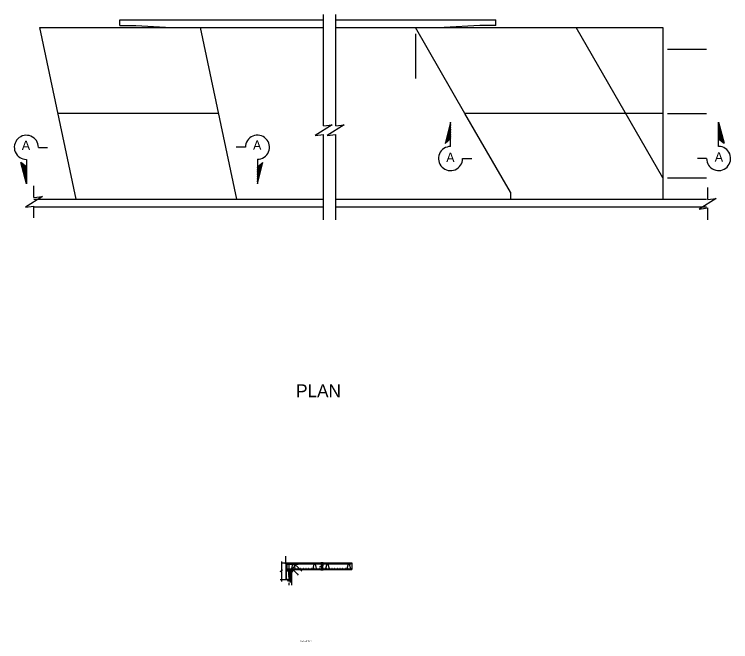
# Model space of a CAD drawing. Extents: x -889 to -553, y 508 to 636.
# Drawn here: x -889 to -755.3, y 512.2 to 629.2 of the extents above; entities that cross this region are included whole.
import ezdxf

# ---------------------------------------------------------------- set-up
doc = ezdxf.new("R2010")
doc.units = 0
for name, color, linetype in [('border_NO-PLOT', 7, 'Continuous'), ('pp_PRESENTATION', 7, 'Continuous'), ('str_Concrete-A', 7, 'Continuous'), ('str_Dimensions-A', 7, 'Continuous'), ('str_Existing-Concrete-A', 7, 'Continuous'), ('str_Hatching-A', 7, 'Continuous'), ('str_Reinforcement-A', 7, 'Continuous'), ('str_Text-A', 7, 'Continuous')]:
    doc.layers.add(name, color=color, linetype=linetype)

msp = doc.modelspace()

# ---------------------------------------------------------------- linework, layer by layer
at = {"layer": 'pp_PRESENTATION'}
for p, q in [((-807.56, 609.11), (-808.58, 605.14)), ((-807.56, 608.79), (-808.47, 605.22)), ((-807.56, 608.46), (-808.37, 605.31)), ((-807.56, 604.56), (-807.56, 609.11)), ((-757.54, 609.12), (-756.52, 605.15)), ((-757.54, 604.57), (-757.54, 609.12)), ((-757.54, 608.8), (-756.63, 605.23)), ((-757.54, 608.47), (-756.73, 605.32)), ((-807.56, 608.13), (-808.26, 605.39)), ((-807.56, 607.81), (-808.16, 605.48)), ((-807.56, 607.48), (-808.05, 605.56)), ((-807.56, 607.15), (-807.95, 605.65)), ((-757.54, 608.14), (-756.84, 605.4)), ((-757.54, 607.82), (-756.94, 605.49)), ((-757.54, 607.49), (-757.05, 605.57)), ((-757.54, 607.16), (-757.16, 605.66)), ((-807.56, 605.96), (-808.58, 605.14)), ((-807.56, 606.82), (-807.84, 605.73)), ((-807.56, 606.5), (-807.74, 605.82)), ((-807.56, 606.17), (-807.63, 605.9)), ((-757.54, 606.83), (-757.26, 605.74)), ((-757.54, 606.51), (-757.37, 605.83)), ((-757.54, 606.18), (-757.47, 605.91)), ((-757.54, 605.97), (-756.52, 605.15)), ((-884.49, 604.4), (-882.78, 604.4)), ((-845.86, 604.42), (-847.57, 604.42)), ((-886.74, 602.15), (-886.74, 597.59)), ((-843.61, 602.17), (-843.61, 597.62)), ((-805.31, 602.31), (-803.6, 602.31)), ((-759.79, 602.32), (-761.5, 602.32)), ((-761.5, 602.31), (-761.5, 602.31)), ((-886.74, 597.59), (-887.75, 601.57)), ((-886.74, 600.75), (-887.75, 601.57)), ((-886.74, 597.92), (-887.65, 601.49)), ((-886.74, 598.25), (-887.54, 601.4)), ((-886.74, 598.58), (-887.44, 601.32)), ((-886.74, 598.9), (-887.33, 601.23)), ((-886.74, 599.23), (-887.23, 601.15)), ((-886.74, 599.56), (-887.12, 601.06)), ((-886.74, 599.88), (-887.02, 600.98)), ((-886.74, 600.21), (-886.91, 600.89)), ((-886.74, 600.54), (-886.81, 600.81)), ((-843.61, 597.62), (-842.59, 601.6)), ((-843.61, 600.77), (-842.59, 601.6)), ((-843.61, 597.94), (-842.7, 601.51)), ((-843.61, 598.27), (-842.8, 601.43)), ((-843.61, 598.6), (-842.91, 601.34)), ((-843.61, 598.93), (-843.01, 601.25)), ((-843.61, 599.25), (-843.12, 601.17)), ((-843.61, 599.58), (-843.22, 601.08)), ((-843.61, 599.91), (-843.33, 601)), ((-843.61, 600.23), (-843.43, 600.91)), ((-843.61, 600.56), (-843.54, 600.83))]:
    msp.add_line(p, q, dxfattribs=at)
for centre, start, end in [((-886.74, 604.4), 359.9995, 270), ((-843.61, 604.42), 270, 180.0005), ((-807.56, 602.31), 90, 0.0005), ((-757.54, 602.32), 179.9995, 90)]:
    msp.add_arc(centre, 2.25, start, end, dxfattribs=at)
at = {"layer": 'str_Concrete-A'}
for p, q in [((-831.26, 608.41), (-831.26, 629.2)), ((-829, 608.41), (-829, 629.2)), ((-884.23, 626.73), (-854.23, 626.73)), ((-877.43, 594.73), (-884.23, 626.73)), ((-847.43, 594.73), (-854.23, 626.73)), ((-814.11, 626.73), (-767.95, 626.73)), ((-804.88, 610.73), (-814.11, 626.73)), ((-767.95, 598.73), (-784.11, 626.73)), ((-767.95, 626.73), (-767.95, 594.73)), ((-767.05, 622.73), (-759.78, 622.73)), ((-850.83, 610.73), (-880.83, 610.73)), ((-767.95, 610.73), (-804.88, 610.73)), ((-797.95, 598.73), (-804.88, 610.73)), ((-767.05, 610.73), (-759.78, 610.73)), ((-831.26, 590.87), (-831.26, 606.81)), ((-829, 590.87), (-829, 606.81)), ((-796.38, 596.02), (-797.95, 598.73)), ((-767.05, 598.73), (-759.78, 598.73)), ((-885.32, 595.04), (-885.32, 597.24)), ((-759.57, 594.69), (-759.57, 596.89)), ((-796.38, 596.02), (-796.38, 594.73)), ((-877.43, 594.73), (-847.43, 594.73)), ((-796.38, 594.73), (-767.95, 594.73)), ((-885.32, 591.24), (-885.32, 593.44)), ((-759.57, 590.89), (-759.57, 593.09)), ((-839.15, 527.14), (-839.15, 525.53)), ((-838.35, 526.74), (-838.35, 526.9)), ((-838.24, 526.74), (-838.24, 526.9)), ((-838.24, 526.9), (-831.75, 526.9)), ((-831.75, 527.06), (-831.75, 526.4)), ((-831.47, 527.06), (-831.47, 526.4)), ((-831.47, 526.9), (-826, 526.9)), ((-826, 526.9), (-826, 525.65)), ((-838.35, 526.74), (-838.24, 526.74)), ((-838.27, 526.74), (-838.27, 526.12)), ((-838.27, 525.91), (-838.27, 525.4)), ((-837.02, 525.65), (-837.27, 525.4)), ((-837.03, 525.44), (-837.17, 525.3)), ((-837.03, 525.3), (-837.03, 525.44)), ((-837.02, 525.65), (-831.75, 525.65)), ((-831.75, 526.18), (-831.75, 525.5)), ((-831.47, 526.18), (-831.47, 525.5)), ((-831.47, 525.65), (-826, 525.65)), ((-839.15, 525.31), (-839.15, 523.43)), ((-838.27, 525.4), (-837.27, 525.4)), ((-837.82, 525.4), (-837.82, 524.55)), ((-837.82, 524.45), (-837.82, 524.4)), ((-837.82, 524.4), (-837.73, 524.4)), ((-837.73, 525.4), (-837.73, 524.4)), ((-837.17, 525.3), (-837.03, 525.3)), ((-838.11, 523.74), (-839.36, 523.74)), ((-837.11, 523.74), (-837.9, 523.74))]:
    msp.add_line(p, q, dxfattribs=at)
for points in [[(-831.26, 608.41), (-829.66, 608.61), (-832.86, 606.61), (-831.26, 606.81)], [(-829, 608.41), (-827.4, 608.61), (-830.6, 606.61), (-829, 606.81)], [(-885.32, 595.04), (-883.72, 595.24), (-886.92, 593.24), (-885.32, 593.44)], [(-759.57, 594.69), (-757.97, 594.89), (-761.17, 592.89), (-759.57, 593.09)], [(-839.15, 525.31), (-839.37, 525.29), (-838.94, 525.55), (-839.15, 525.53)], [(-831.75, 526.18), (-831.96, 526.16), (-831.54, 526.42), (-831.75, 526.4)], [(-831.47, 526.18), (-831.69, 526.16), (-831.26, 526.42), (-831.47, 526.4)], [(-838.11, 523.74), (-838.14, 523.96), (-837.87, 523.53), (-837.9, 523.74)]]:
    msp.add_lwpolyline(points, dxfattribs=at)
at = {"layer": 'str_Dimensions-A'}
for p, q in [((-814.11, 625.58), (-814.11, 617.22)), ((-838.32, 526.9), (-838.32, 528.14))]:
    msp.add_line(p, q, dxfattribs=at)
at = {"layer": 'str_Existing-Concrete-A'}
for p, q in [((-869.32, 628.15), (-831.26, 628.15)), ((-869.32, 627.15), (-869.32, 628.15)), ((-869.32, 627.15), (-866.32, 627.15)), ((-866.32, 627.15), (-859.65, 626.73)), ((-829, 628.15), (-799.11, 628.15)), ((-802.11, 627.15), (-808.78, 626.73)), ((-799.11, 627.15), (-802.11, 627.15)), ((-799.11, 627.15), (-799.11, 628.15)), ((-854.23, 626.73), (-831.26, 626.73)), ((-829, 626.73), (-814.11, 626.73)), ((-885.33, 594.73), (-877.43, 594.73)), ((-847.43, 594.73), (-831.26, 594.73)), ((-829, 594.73), (-796.38, 594.73)), ((-767.95, 594.73), (-759.77, 594.73)), ((-885.33, 593.31), (-831.26, 593.31)), ((-829, 593.31), (-759.77, 593.31)), ((-839.15, 526.9), (-838.35, 526.9)), ((-838.32, 526.74), (-838.32, 523.74)), ((-838.27, 525.4), (-838.27, 523.74)), ((-837.27, 525.4), (-837.27, 523.99)), ((-837.27, 523.99), (-837.27, 523.74))]:
    msp.add_line(p, q, dxfattribs=at)
at = {"layer": 'str_Hatching-A'}
for p, q in [((-837.52, 525.4), (-837.52, 525.36)), ((-837.52, 525.4), (-837.52, 525.36)), ((-837.27, 525.4), (-837.52, 525.4)), ((-837.52, 525.36), (-837.27, 525.36)), ((-837.52, 525.36), (-837.27, 525.36)), ((-837.27, 525.4), (-837.27, 525.36)), ((-837.27, 525.36), (-837.27, 525.4))]:
    msp.add_line(p, q, dxfattribs=at)
at = {"layer": 'str_Reinforcement-A'}
for p, q in [((-838.14, 525.82), (-831.75, 525.82)), ((-838.11, 526.74), (-831.75, 526.74)), ((-838.11, 526.57), (-838.11, 525.67)), ((-838.05, 526.64), (-838.05, 526.63)), ((-838.04, 525.65), (-838.04, 525.64)), ((-838.01, 526.67), (-836.02, 526.67)), ((-838.01, 525.57), (-837.39, 525.57)), ((-837.77, 526.65), (-837.77, 524.4)), ((-837.35, 525.65), (-837.35, 525.65)), ((-836.44, 526.48), (-837.31, 525.6)), ((-837.04, 526.68), (-837.25, 525.84)), ((-837.11, 525.89), (-837.11, 525.88)), ((-837.09, 526.67), (-837.09, 526.66)), ((-837.01, 526.71), (-836.85, 526.71)), ((-836.82, 526.68), (-836.61, 525.84)), ((-836.57, 525.89), (-836.57, 525.88)), ((-836.07, 525.89), (-836.07, 525.88)), ((-835.59, 526.73), (-835.59, 526.73)), ((-835.57, 525.89), (-835.57, 525.88)), ((-835.07, 525.89), (-835.07, 525.88)), ((-834.57, 525.89), (-834.57, 525.88)), ((-834.09, 526.73), (-834.09, 526.73)), ((-834.07, 525.89), (-834.07, 525.88)), ((-833.57, 525.89), (-833.57, 525.88)), ((-833.06, 526.68), (-833.27, 525.84)), ((-833.07, 525.89), (-833.07, 525.88)), ((-833.03, 526.71), (-832.87, 526.71)), ((-832.84, 526.68), (-832.63, 525.84)), ((-832.59, 526.73), (-832.59, 526.73)), ((-832.57, 525.89), (-832.57, 525.88)), ((-832.07, 525.89), (-832.07, 525.88)), ((-831.47, 526.74), (-826.17, 526.74)), ((-831.47, 525.82), (-826.17, 525.82)), ((-831.19, 525.89), (-831.19, 525.88)), ((-830.67, 526.68), (-830.88, 525.84)), ((-830.7, 526.73), (-830.7, 526.73)), ((-830.7, 525.89), (-830.7, 525.88)), ((-830.64, 526.71), (-830.48, 526.71)), ((-830.45, 526.68), (-830.24, 525.84)), ((-830.19, 525.89), (-830.19, 525.88)), ((-829.69, 525.89), (-829.69, 525.88)), ((-829.2, 526.73), (-829.2, 526.73)), ((-829.2, 525.89), (-829.2, 525.88)), ((-828.69, 525.89), (-828.69, 525.88)), ((-828.19, 525.89), (-828.19, 525.88)), ((-827.7, 526.73), (-827.7, 526.73)), ((-827.7, 525.89), (-827.7, 525.88)), ((-827.19, 525.89), (-827.19, 525.88)), ((-826.69, 526.68), (-826.9, 525.84)), ((-826.69, 525.89), (-826.69, 525.88)), ((-826.66, 526.71), (-826.49, 526.71)), ((-826.47, 526.68), (-826.26, 525.84)), ((-826.2, 526.73), (-826.2, 526.73)), ((-826.2, 525.89), (-826.2, 525.88))]:
    msp.add_line(p, q, dxfattribs=at)
for centre, radius in [((-838.05, 526.61), 0.0304), ((-838.05, 526.61), 0.0228), ((-838.05, 526.61), 0.0114), ((-838.04, 525.62), 0.0304), ((-838.04, 525.62), 0.0228), ((-838.04, 525.62), 0.0114), ((-837.35, 525.62), 0.0304), ((-837.35, 525.62), 0.0228), ((-837.35, 525.62), 0.0114), ((-837.11, 525.86), 0.0304), ((-837.11, 525.86), 0.0228), ((-837.09, 526.64), 0.0304), ((-837.11, 525.86), 0.0114), ((-837.09, 526.64), 0.0228), ((-837.09, 526.64), 0.0114), ((-836.57, 525.86), 0.0304), ((-836.57, 525.86), 0.0228), ((-836.57, 525.86), 0.0114), ((-836.07, 525.86), 0.0304), ((-836.07, 525.86), 0.0228), ((-836.07, 525.86), 0.0114), ((-835.59, 526.7), 0.0304), ((-835.59, 526.7), 0.0228), ((-835.59, 526.7), 0.0114), ((-835.57, 525.86), 0.0304), ((-835.57, 525.86), 0.0228), ((-835.57, 525.86), 0.0114), ((-835.07, 525.86), 0.0304), ((-835.07, 525.86), 0.0228), ((-835.07, 525.86), 0.0114), ((-834.57, 525.86), 0.0304), ((-834.57, 525.86), 0.0228), ((-834.57, 525.86), 0.0114), ((-834.09, 526.7), 0.0304), ((-834.09, 526.7), 0.0228), ((-834.09, 526.7), 0.0114), ((-834.07, 525.86), 0.0304), ((-834.07, 525.86), 0.0228), ((-834.07, 525.86), 0.0114), ((-833.57, 525.86), 0.0304), ((-833.57, 525.86), 0.0228), ((-833.57, 525.86), 0.0114), ((-833.07, 525.86), 0.0304), ((-833.07, 525.86), 0.0228), ((-833.07, 525.86), 0.0114), ((-832.59, 526.7), 0.0304), ((-832.59, 526.7), 0.0228), ((-832.59, 526.7), 0.0114), ((-832.57, 525.86), 0.0304), ((-832.57, 525.86), 0.0228), ((-832.57, 525.86), 0.0114), ((-832.07, 525.86), 0.0304), ((-832.07, 525.86), 0.0228), ((-832.07, 525.86), 0.0114), ((-831.19, 525.86), 0.0304), ((-831.19, 525.86), 0.0228), ((-831.19, 525.86), 0.0114), ((-830.7, 526.7), 0.0304), ((-830.7, 525.86), 0.0304), ((-830.7, 526.7), 0.0228), ((-830.7, 525.86), 0.0228), ((-830.7, 526.7), 0.0114), ((-830.7, 525.86), 0.0114), ((-830.19, 525.86), 0.0304), ((-830.19, 525.86), 0.0228), ((-830.19, 525.86), 0.0114), ((-829.69, 525.86), 0.0304), ((-829.69, 525.86), 0.0228), ((-829.69, 525.86), 0.0114), ((-829.2, 526.7), 0.0304), ((-829.2, 525.86), 0.0304), ((-829.2, 526.7), 0.0228), ((-829.2, 525.86), 0.0228), ((-829.2, 526.7), 0.0114), ((-829.2, 525.86), 0.0114), ((-828.69, 525.86), 0.0304), ((-828.69, 525.86), 0.0228), ((-828.69, 525.86), 0.0114), ((-828.19, 525.86), 0.0304), ((-828.19, 525.86), 0.0228), ((-828.19, 525.86), 0.0114), ((-827.7, 526.7), 0.0304), ((-827.7, 525.86), 0.0304), ((-827.7, 526.7), 0.0228), ((-827.7, 525.86), 0.0228), ((-827.7, 526.7), 0.0114), ((-827.7, 525.86), 0.0114), ((-827.19, 525.86), 0.0304), ((-827.19, 525.86), 0.0228), ((-827.19, 525.86), 0.0114), ((-826.69, 525.86), 0.0304), ((-826.69, 525.86), 0.0228), ((-826.69, 525.86), 0.0114), ((-826.2, 526.7), 0.0304), ((-826.2, 525.86), 0.0304), ((-826.2, 526.7), 0.0228), ((-826.2, 525.86), 0.0228), ((-826.2, 526.7), 0.0114), ((-826.2, 525.86), 0.0114)]:
    msp.add_circle(centre, radius, dxfattribs=at)
for centre, radius, start, end in [((-838.01, 526.57), 0.1, 90, 180), ((-838.01, 525.67), 0.1, 180, 270), ((-837.39, 525.67), 0.1, 270, 315), ((-837.01, 526.68), 0.03, 90, 165.9638), ((-836.85, 526.68), 0.03, 14.0362, 90), ((-833.03, 526.68), 0.03, 90, 165.9638), ((-832.87, 526.68), 0.03, 14.0362, 90), ((-830.64, 526.68), 0.03, 90, 165.9638), ((-830.48, 526.68), 0.03, 14.0362, 90), ((-826.66, 526.68), 0.03, 90, 165.9638), ((-826.49, 526.68), 0.03, 14.0362, 90)]:
    msp.add_arc(centre, radius, start, end, dxfattribs=at)
at = {"layer": 'str_Text-A'}
for p, q in [((-833.77, 526.9), (-833.77, 526.9)), ((-836.96, 525.59), (-836.22, 524.85)), ((-836.37, 526.41), (-835.52, 525.56)), ((-835.52, 525.56), (-835.31, 525.36)), ((-827.09, 525.65), (-826.71, 525.65)), ((-837.77, 524.31), (-837.77, 523.99)), ((-837.52, 525.27), (-837.52, 523.99)), ((-837.27, 524.59), (-837.27, 524.59)), ((-836.22, 524.85), (-836.02, 524.65)), ((-837.77, 523.99), (-837.77, 523.41)), ((-837.77, 523.22), (-837.77, 523)), ((-837.77, 523), (-837.77, 522.75)), ((-837.52, 523.99), (-837.52, 523.27)), ((-837.27, 523.63), (-837.27, 523)), ((-837.27, 523), (-837.27, 522.75))]:
    msp.add_line(p, q, dxfattribs=at)

# ---------------------------------------------------------------- texts
at = {"layer": 'border_NO-PLOT'}
for s, height, p in [('PLAN', 2.4, (-836.41, 557.8)), ('SEALED JOINT', 0.24, (-835.62, 512.23))]:
    msp.add_text(s, height=height, dxfattribs=at).set_placement(p)
at = {"layer": 'pp_PRESENTATION'}
for p in [(-887.6, 603.91), (-844.44, 603.94), (-808.38, 601.65), (-758.27, 601.74)]:
    msp.add_text('A', height=1.75, dxfattribs=at).set_placement(p)

doc.saveas('drawing.dxf')
